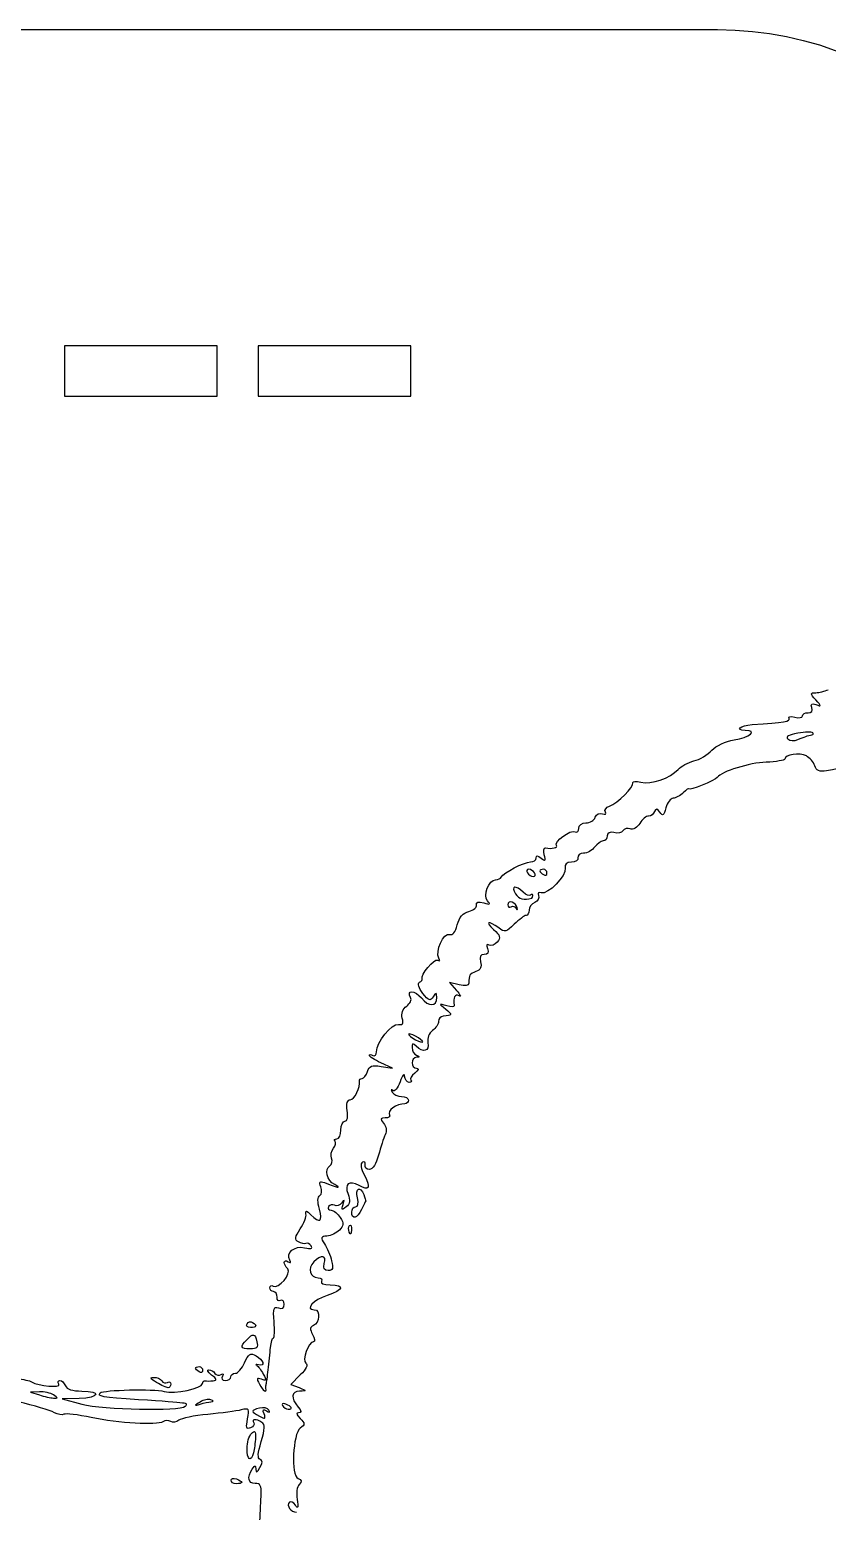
# Model space of a CAD drawing. Extents: x 164 to 448, y 306 to 448.
# Drawn here: x 255.9 to 294.8, y 375.5 to 447.7 of the extents above; entities that cross this region are included whole.
import ezdxf

# ---------------------------------------------------------------- set-up
doc = ezdxf.new("R2010")
doc.units = 0
doc.layers.add('Layer_1', color=7, linetype='CONTINUOUS')

msp = doc.modelspace()

# ---------------------------------------------------------------- linework, layer by layer
at = {"layer": 'Layer_1', "color": 7}
for points in [[(181.10558, 447.655975), (289.445584, 447.655975)], [(293.363065, 413.372636), (293.36349, 413.370935)], [(279.44032, 405.140117), (279.44049, 405.140683)], [(276.858125, 401.108939), (276.386905, 401.227143), (276.728338, 400.838315)], [(273.051125, 397.13451), (273.603934, 397.044935), (273.041447, 397.305439)], [(272.101388, 390.164882), (272.101022, 390.164769)], [(271.501401, 389.050469), (271.501798, 389.050724)], [(266.677739, 384.410863), (266.677767, 384.411146)], [(264.178704, 382.247631), (264.178704, 382.247915)], [(269.113439, 382.098217), (268.655457, 381.640252), (269.054683, 381.480094)], [(256.391892, 381.278721), (255.959192, 381.264548), (256.391892, 381.125934)], [(256.391892, 381.279005), (256.391892, 381.278721)], [(262.664453, 381.475871), (262.664444, 381.475304)], [(258.33202, 380.947833), (257.509964, 380.927991), (258.46177, 380.677124)], [(264.229209, 380.778066), (264.229194, 380.778633)], [(268.410305, 380.672164), (268.410334, 380.672447)], [(267.120921, 380.483036), (267.121154, 380.483461)]]:
    msp.add_lwpolyline(points, dxfattribs=at)
for points in [[(257.622554, 432.254154), (257.622554, 429.793228), (265.058099, 429.793228), (265.058099, 432.254154)], [(267.066397, 432.254154), (267.066397, 429.793228), (274.501947, 429.793228), (274.501947, 432.254154)], [(280.253174, 406.737893)], [(280.965855, 406.737893)], [(280.339271, 405.477071)], [(274.735551, 398.604246)], [(266.67178, 383.372787)], [(266.828165, 378.310819)], [(265.995513, 376.796693)]]:
    msp.add_lwpolyline(points, close=True, dxfattribs=at)
for points in [[(289.445584, 447.655975), (298.69526, 447.655975), (306.141732, 440.209502), (306.141732, 430.959855)], [(294.247704, 414.995102), (293.968208, 415.314397), (293.968208, 415.334126), (294.247704, 415.345578)], [(294.247704, 415.345578), (294.410696, 415.354082), (294.683219, 415.417578), (294.853751, 415.490428)], [(293.869392, 414.369496), (294.041171, 414.369496), (294.11062, 414.465591), (294.051093, 414.620079)], [(294.051093, 414.620079), (293.982778, 414.798661), (294.039754, 414.840047), (294.248951, 414.763795)], [(294.248951, 414.763795), (294.524195, 414.663449), (294.524195, 414.678756), (294.247704, 414.995102)], [(290.803723, 413.504306), (290.275515, 413.504306), (290.563061, 413.752337), (291.137757, 413.792391)], [(291.137757, 413.792391), (292.726434, 413.902942), (293.026878, 413.953398), (292.940875, 414.093969)], [(292.940875, 414.093969), (292.888434, 414.180142), (293.012592, 414.207071), (293.218104, 414.153213)], [(293.218104, 414.153213), (293.423332, 414.100205), (293.591313, 414.127701), (293.591313, 414.21274)], [(293.591313, 414.21274), (293.591313, 414.298913), (293.716321, 414.369496), (293.869392, 414.369496)], [(289.178989, 412.537011), (289.386485, 412.760665), (289.851735, 412.979499), (290.259442, 413.044639)], [(290.259442, 413.044639), (291.034434, 413.168513), (291.431965, 413.504306), (290.803723, 413.504306)], [(293.36349, 413.370935), (292.933361, 413.30092), (292.771474, 413.207376), (292.884973, 413.093707)], [(292.884973, 413.093707), (292.981351, 412.997613), (293.1948, 412.982589), (293.371228, 413.059975)], [(294.094375, 413.395313), (294.049871, 413.439534), (293.720655, 413.429046), (293.363065, 413.372636)], [(293.371228, 413.059975), (293.687603, 413.198589), (293.847732, 413.252731), (294.060643, 413.292416)], [(294.060643, 413.292416), (294.123572, 413.303754), (294.139729, 413.350243), (294.094375, 413.395313)], [(288.304217, 412.017704), (288.584847, 412.086869), (288.978551, 412.320784), (289.178989, 412.537011)], [(293.785597, 412.267209), (293.469109, 412.436721), (292.730995, 412.329572), (292.730995, 412.113855)], [(285.719219, 410.979005), (286.211568, 410.855698), (287.142834, 411.177713), (287.534157, 411.60685)], [(287.534157, 411.60685), (287.67674, 411.763606), (288.023389, 411.948255), (288.304217, 412.017704)], [(291.822435, 411.958517), (291.001975, 411.928469), (289.663228, 411.512088), (289.442891, 411.219014)], [(292.730995, 412.113855), (292.730995, 412.046391), (292.322069, 411.976942), (291.822435, 411.958517)], [(294.194041, 411.781606), (294.138198, 411.958488), (293.953946, 412.177039), (293.785597, 412.267209)], [(294.768142, 411.535843), (294.418517, 411.479717), (294.269584, 411.544346), (294.194041, 411.781606)], [(295.520769, 411.991002), (295.729965, 411.739285), (295.619981, 411.672756), (294.768142, 411.535843)], [(284.191401, 409.819946), (284.589442, 409.972734), (285.385184, 410.764139), (285.326478, 410.948957)], [(285.326478, 410.948957), (285.303801, 411.026343), (285.478699, 411.039666), (285.719219, 410.979005)], [(289.442891, 411.219014), (289.322702, 411.05914), (288.058422, 410.542724), (288.058422, 410.653559)], [(287.286151, 410.199732), (287.160576, 410.199732), (287.004954, 409.989685), (286.940438, 409.732838)], [(287.78658, 410.471858), (287.63691, 410.322189), (287.411839, 410.199732), (287.286151, 410.199732)], [(288.058422, 410.653559), (288.058422, 410.703165), (287.935965, 410.621528), (287.78658, 410.471858)], [(283.495326, 409.273937), (283.552019, 409.422472), (283.709625, 409.500992), (283.845008, 409.449118)], [(283.845008, 409.449118), (283.982204, 409.396677), (284.044283, 409.43211), (283.984756, 409.527354)], [(283.984756, 409.527354), (283.926078, 409.622031), (284.019338, 409.753559), (284.191401, 409.819946)], [(286.386718, 409.551137), (286.338813, 409.432082), (286.207285, 409.334854), (286.09543, 409.334854)], [(286.648923, 409.516554), (286.515978, 409.707043), (286.453616, 409.715263), (286.386718, 409.551137)], [(286.940438, 409.732838), (286.846328, 409.357361), (286.789068, 409.314983), (286.648923, 409.516554)], [(281.598755, 407.902309), (281.438314, 408.06275), (282.308352, 408.699865), (282.514175, 408.572646)], [(282.514175, 408.572646), (282.61027, 408.513118), (282.68879, 408.586819), (282.68879, 408.734504)], [(282.68879, 408.734504), (282.68879, 408.890126), (282.837325, 409.004362), (283.040371, 409.004362)], [(283.040371, 409.004362), (283.233694, 409.004362), (283.43844, 409.125685), (283.495326, 409.273937)], [(285.197896, 408.707235), (285.064101, 408.758542), (284.904113, 408.718573), (284.8428, 408.620211)], [(285.666661, 408.974258), (285.541937, 408.774699), (285.332655, 408.655361), (285.197896, 408.707235)], [(286.09543, 409.334854), (285.983461, 409.334854), (285.790592, 409.172712), (285.666661, 408.974258)], [(283.880976, 408.123581), (283.772693, 408.123581), (283.584444, 407.988085), (283.463184, 407.822031)], [(284.077984, 408.367077), (284.077984, 408.233282), (283.98926, 408.123581), (283.880976, 408.123581)], [(284.404564, 408.52525), (284.198769, 408.579392), (284.077984, 408.519581), (284.077984, 408.367077)], [(284.8428, 408.620211), (284.781572, 408.520715), (284.58428, 408.477912), (284.404564, 408.52525)], [(280.336062, 407.099055), (280.487942, 407.099055), (280.612242, 407.186079), (280.612242, 407.293228)], [(280.612242, 407.293228), (280.612242, 407.432126), (280.682342, 407.429291), (280.85826, 407.284724)], [(280.85826, 407.284724), (281.060399, 407.116913), (281.0873, 407.14526), (281.009262, 407.444031)], [(281.009262, 407.444031), (280.956991, 407.643874), (280.982616, 407.794876), (281.06604, 407.779569)], [(281.06604, 407.779569), (281.379767, 407.721742), (281.704232, 407.796576), (281.598755, 407.902309)], [(282.650547, 407.301506), (282.673225, 407.18245), (282.532343, 407.085222), (282.335023, 407.085222)], [(282.924941, 407.519206), (282.750327, 407.519206), (282.626736, 407.420561), (282.650547, 407.301506)], [(283.463184, 407.822031), (283.341861, 407.656205), (283.099669, 407.51983), (282.924941, 407.519206)], [(278.910499, 406.363578), (279.001519, 406.567956), (280.030606, 407.099055), (280.336062, 407.099055)], [(280.253174, 406.737893), (280.158072, 406.737893), (280.128308, 406.659657), (280.187382, 406.564696)], [(280.187382, 406.564696), (280.245974, 406.469735), (280.372173, 406.391499), (280.46736, 406.391499)], [(280.533152, 406.564696), (280.47456, 406.659657), (280.348362, 406.737893), (280.253174, 406.737893)], [(280.46736, 406.391499), (280.562462, 406.391499), (280.592226, 406.469735), (280.533152, 406.564696)], [(280.965855, 406.737893), (280.870753, 406.737893), (280.792772, 406.70331), (280.792772, 406.661641)], [(280.792772, 406.661641), (280.792772, 406.619972), (280.870951, 406.5372), (280.965855, 406.478239)], [(282.032226, 406.795635), (282.102242, 406.433339), (281.170568, 405.477581), (280.862589, 405.595786)], [(281.138939, 406.554491), (281.138939, 406.655405), (281.060731, 406.737893), (280.965855, 406.737893)], [(280.965855, 406.478239), (281.060957, 406.419562), (281.138939, 406.452728), (281.138939, 406.554491)], [(282.335023, 407.085222), (282.092661, 407.085222), (281.994384, 406.991112), (282.032226, 406.795635)], [(278.246015, 405.197206), (278.000705, 405.455443), (278.293127, 406.233751), (278.635368, 406.233751)], [(278.635368, 406.233751), (278.755047, 406.233751), (278.878723, 406.292428), (278.910499, 406.363578)], [(279.980782, 405.621354), (279.620002, 405.982205), (279.368515, 405.93138), (279.608981, 405.545953)], [(277.709105, 405.007852), (277.676252, 405.154687), (277.785442, 405.18445), (278.055244, 405.102813)], [(278.055244, 405.102813), (278.364087, 405.009553), (278.405192, 405.029962), (278.246015, 405.197206)], [(279.44049, 405.140683), (279.327359, 405.177817), (279.234978, 405.120841), (279.234978, 405.011424)], [(279.686934, 404.861754), (279.664257, 404.977124), (279.553309, 405.102416), (279.44032, 405.140117)], [(279.608981, 405.545953), (279.77665, 405.277512), (280.005367, 405.218268), (280.403079, 405.339874)], [(280.339262, 405.477071), (280.28067, 405.418394), (280.119124, 405.485575), (279.980782, 405.621354)], [(280.540573, 405.122797), (280.392293, 405.066104), (280.271027, 404.900277), (280.271027, 404.754378)], [(280.446562, 405.468567), (280.446562, 405.531496), (280.398572, 405.536031), (280.339271, 405.477071)], [(280.403079, 405.339874), (280.427173, 405.348378), (280.446562, 405.404787), (280.446562, 405.468567)], [(280.722416, 405.45462), (280.770406, 405.329046), (280.688627, 405.17966), (280.540573, 405.122797)], [(280.862589, 405.595786), (280.725335, 405.648227), (280.669691, 405.593546), (280.722416, 405.45462)], [(276.768, 404.028737), (276.86554, 404.40532), (277.044094, 404.612872), (277.333673, 404.686375)], [(277.333673, 404.686375), (277.566341, 404.745902), (277.735292, 404.889902), (277.709105, 405.007852)], [(279.234978, 405.011424), (279.234978, 404.902573), (279.305957, 404.857786), (279.39318, 404.911644)], [(279.39318, 404.911644), (279.480175, 404.965786), (279.591265, 404.928652), (279.639822, 404.830857)], [(280.121613, 404.489339), (280.039124, 404.489339), (279.779289, 404.296299), (279.543509, 404.060712)], [(279.639822, 404.830857), (279.68872, 404.732778), (279.709923, 404.746384), (279.686934, 404.861754)], [(280.271027, 404.754378), (280.271027, 404.608677), (280.203647, 404.489339), (280.121613, 404.489339)], [(275.863207, 402.410523), (275.673852, 402.716976), (276.113307, 403.67503), (276.39381, 403.56737)], [(276.39381, 403.56737), (276.543281, 403.509543), (276.676027, 403.673669), (276.768, 404.028737)], [(278.784408, 403.882413), (278.285494, 404.259959), (278.084424, 404.192948), (278.537426, 403.799924)], [(278.537426, 403.799924), (278.8635, 403.517027), (278.895274, 403.410472), (278.717255, 403.196202)], [(279.543509, 404.060712), (279.158326, 403.675512), (279.081371, 403.657427), (278.784408, 403.882413)], [(278.318302, 403.0488), (278.204491, 403.118816), (278.177023, 403.054469), (278.246415, 402.873902)], [(278.717255, 403.196202), (278.598484, 403.053052), (278.418875, 402.986721), (278.318302, 403.0488)], [(275.057113, 401.407909), (274.944237, 401.568917), (275.649503, 402.412961), (275.81258, 402.312161)], [(275.81258, 402.312161), (275.921033, 402.244696), (275.941471, 402.283814), (275.863207, 402.410523)], [(277.90141, 402.229219), (277.965332, 401.983739), (277.893757, 401.835402), (277.672371, 401.753254)], [(278.082544, 402.585874), (277.890695, 402.585874), (277.83627, 402.478724), (277.90141, 402.229219)], [(278.246415, 402.873902), (278.321023, 402.680013), (278.269092, 402.585874), (278.082544, 402.585874)], [(277.672371, 401.753254), (277.35935, 401.637317), (277.329339, 401.58771), (277.329339, 401.182639)], [(274.492684, 400.486422), (274.253978, 400.872671), (274.7139, 400.857591), (275.019384, 400.469414)], [(275.085431, 400.693635), (274.880628, 400.958107), (274.82025, 401.165291), (274.928391, 401.232161)], [(274.928391, 401.232161), (275.025138, 401.291405), (275.08305, 401.371058), (275.057113, 401.407909)], [(275.764289, 400.494926), (275.761811, 400.744942), (275.738494, 400.748627), (275.58993, 400.523272)], [(276.728338, 400.838315), (276.916105, 400.624583), (276.972401, 400.506378), (276.853374, 400.575827)], [(277.329339, 401.182639), (277.329339, 401.060183), (277.158779, 401.03382), (276.858125, 401.108939)], [(274.087131, 399.484063), (274.025874, 399.717354), (274.102155, 399.929102), (274.300211, 400.073613)], [(274.300211, 400.073613), (274.46978, 400.197487), (274.556435, 400.383354), (274.492684, 400.486422)], [(275.019384, 400.469414), (275.368008, 400.026161), (275.768464, 400.040476), (275.764289, 400.494926)], [(275.58993, 400.523272), (275.444427, 400.303304), (275.367438, 400.329383), (275.085431, 400.693635)], [(276.252015, 400.080898), (275.865304, 400.196268), (275.864417, 400.193717), (276.204081, 399.926126)], [(276.620876, 400.106409), (276.634199, 400.028173), (276.468542, 400.016551), (276.252015, 400.080898)], [(276.853374, 400.575827), (276.655317, 400.691764), (276.554557, 400.487953), (276.620876, 400.106409)], [(273.893071, 399.179906), (274.111906, 399.134551), (274.159131, 399.208252), (274.087131, 399.484063)], [(275.857943, 399.326485), (275.857943, 399.20006), (275.723694, 398.998091), (275.559744, 398.878186)], [(276.074283, 399.578202), (275.955313, 399.566863), (275.857943, 399.45291), (275.857943, 399.326485)], [(276.204081, 399.926126), (276.54063, 399.661654), (276.526429, 399.623471), (276.074283, 399.578202)], [(272.825025, 397.841102), (272.825025, 398.304595), (273.575798, 399.245726), (273.893071, 399.179906)], [(274.735551, 398.604246), (274.545204, 398.706009), (274.389412, 398.750513), (274.389412, 398.702891)], [(274.389412, 398.702891), (274.389412, 398.654986), (274.545119, 398.532813), (274.735551, 398.431049)], [(275.081686, 398.332403), (275.081686, 398.380309), (274.925866, 398.502482), (274.735551, 398.604246)], [(275.559744, 398.878186), (275.383514, 398.749209), (275.290934, 398.507272), (275.333454, 398.286425)], [(274.767695, 398.120315), (274.606206, 398.28189), (274.560029, 398.265732), (274.560029, 398.048598)], [(274.560029, 398.048598), (274.560029, 397.894677), (274.657286, 397.729502), (274.776369, 397.681512)], [(274.735551, 398.431049), (274.925897, 398.329285), (275.081686, 398.284781), (275.081686, 398.332403)], [(275.333454, 398.286425), (275.412455, 397.874835), (275.103791, 397.784211), (274.767695, 398.120315)], [(272.390462, 396.883928), (272.476579, 397.156337), (272.608248, 397.206), (273.051125, 397.13451)], [(272.478971, 397.670939), (272.478971, 397.728765), (272.557123, 397.727631), (272.651998, 397.669039)], [(273.041447, 397.305439), (272.732063, 397.448589), (272.478971, 397.61314), (272.478971, 397.670939)], [(272.651998, 397.669039), (272.7471, 397.610362), (272.825025, 397.686047), (272.825025, 397.841102)], [(274.776369, 397.580598), (274.657399, 397.572094), (274.560029, 397.450205), (274.560029, 397.307339)], [(274.560029, 397.307339), (274.560029, 397.164756), (274.657286, 397.045417), (274.776369, 397.042299)], [(274.776369, 397.681512), (274.949396, 397.611496), (274.949396, 397.59137), (274.776369, 397.580598)], [(271.545494, 395.505694), (271.753245, 395.505694), (272.066508, 396.140173), (271.994066, 396.414283)], [(271.994066, 396.414283), (271.975357, 396.485433), (272.032248, 396.54411), (272.121199, 396.54411)], [(272.121199, 396.54411), (272.209952, 396.54411), (272.331133, 396.697181), (272.390462, 396.883928)], [(274.200965, 396.658063), (274.193311, 396.82474), (274.094439, 396.703417), (273.980344, 396.388488)], [(274.416086, 396.355266), (274.304996, 396.355266), (274.208278, 396.491329), (274.200965, 396.658063)], [(274.505406, 396.468085), (274.567569, 396.405723), (274.527516, 396.355266), (274.416086, 396.355266)], [(274.692917, 396.808724), (274.527771, 396.683433), (274.44344, 396.530079), (274.505406, 396.468085)], [(274.776369, 397.042299), (274.909456, 397.040031), (274.877169, 396.949039), (274.692917, 396.808724)], [(273.61965, 395.955836), (273.533533, 396.034923), (273.520976, 396.001191), (273.591247, 395.879584)], [(273.591247, 395.879584), (273.659618, 395.760529), (273.866888, 395.663301), (274.051638, 395.663301)], [(273.980344, 396.388488), (273.866221, 396.073559), (273.70391, 395.878876), (273.61965, 395.955836)], [(271.287258, 394.467392), (271.402911, 394.467392), (271.449541, 394.674888), (271.403705, 394.986557)], [(271.403705, 394.986557), (271.353078, 395.328983), (271.402435, 395.505694), (271.545494, 395.505694)], [(274.21454, 395.316907), (273.791965, 395.316907), (273.332313, 394.972413), (273.46413, 394.754485)], [(274.051638, 395.663301), (274.236372, 395.663301), (274.387567, 395.585348), (274.387567, 395.490104)], [(274.387567, 395.490104), (274.387567, 395.395143), (274.309444, 395.316907), (274.21454, 395.316907)], [(271.09453, 394.034797), (271.09453, 394.272907), (271.181526, 394.467392), (271.287258, 394.467392)], [(273.251673, 394.624658), (273.013761, 394.624658), (272.999616, 394.577603), (273.174457, 394.367556)], [(273.174457, 394.367556), (273.3023, 394.213635), (273.333197, 393.987742), (273.250794, 393.80502)], [(273.46413, 394.754485), (273.507613, 394.683335), (273.411774, 394.624658), (273.251673, 394.624658)], [(270.804773, 393.488504), (270.74173, 393.551433), (270.781529, 393.602173), (270.892647, 393.602173)], [(270.892647, 393.602173), (271.003765, 393.602173), (271.09453, 393.796913), (271.09453, 394.034797)], [(273.250794, 393.80502), (273.175336, 393.636926), (273.030542, 393.188485), (272.928535, 392.807764)], [(270.634978, 392.658293), (270.580808, 392.799175), (270.622222, 393.018094), (270.727557, 393.144576)], [(270.727557, 393.144576), (270.832581, 393.271002), (270.867192, 393.425773), (270.804773, 393.488504)], [(272.928535, 392.807764), (272.816793, 392.390277), (272.640192, 392.115572), (272.483606, 392.115572)], [(270.791422, 391.373688), (270.395481, 391.582035), (270.266848, 392.113871), (270.567513, 392.29971)], [(270.567513, 392.29971), (270.658534, 392.355553), (270.688723, 392.517411), (270.634978, 392.658293)], [(272.142428, 392.464233), (272.028305, 392.393083), (272.061641, 392.169146), (272.237417, 391.829613)], [(272.271603, 392.344611), (272.297398, 392.470753), (272.239656, 392.524894), (272.142428, 392.464233)], [(272.483606, 392.115572), (272.340853, 392.115572), (272.245411, 392.218753), (272.271603, 392.344611)], [(270.118332, 391.266539), (270.021954, 391.517688), (270.057104, 391.56086), (270.285491, 391.469216)], [(270.285491, 391.469216), (270.879386, 391.230255), (271.167729, 391.175745), (270.791422, 391.373688)], [(271.975694, 391.330346), (271.475532, 391.597937), (271.249075, 391.419921), (271.442509, 390.910932)], [(272.237417, 391.829613), (272.557188, 391.211178), (272.478532, 391.06114), (271.975694, 391.330346)], [(270.046587, 390.175512), (269.943123, 390.536107), (269.949416, 390.767187), (270.064162, 390.838309)], [(270.064162, 390.838309), (270.161334, 390.898687), (270.185797, 391.091159), (270.118332, 391.266539)], [(271.197964, 390.403332), (271.277872, 390.64938), (271.262764, 390.67149), (271.134921, 390.492057)], [(271.442509, 390.910932), (271.557312, 390.608929), (271.531261, 390.441061), (271.345337, 390.286828)], [(271.895352, 390.727474), (271.777175, 391.19862), (272.036942, 391.330885), (272.207489, 390.886214)], [(271.8119, 390.294879), (271.930076, 390.294879), (271.962023, 390.460989), (271.895352, 390.727474)], [(272.207489, 390.886214), (272.265174, 390.735694), (272.307325, 390.599348), (272.300862, 390.583389)], [(269.113014, 389.217798), (269.292957, 389.487657), (269.416984, 389.817468), (269.388655, 389.950724)], [(269.388655, 389.950724), (269.350472, 390.131291), (269.409915, 390.12052), (269.622683, 389.907354)], [(269.622683, 389.907354), (270.063099, 389.466935), (270.221105, 389.566913), (270.046587, 390.175512)], [(270.495289, 390.300435), (270.43579, 390.203773), (270.49047, 390.124687), (270.614741, 390.124687)], [(270.784434, 390.365348), (270.685137, 390.426576), (270.555026, 390.39738), (270.495289, 390.300435)], [(270.614741, 390.124687), (270.740288, 390.124687), (270.942058, 389.965946), (271.063236, 389.771887)], [(271.134921, 390.492057), (271.041435, 390.360813), (270.883687, 390.303553), (270.784434, 390.365348)], [(271.345337, 390.286828), (271.133957, 390.111647), (271.109098, 390.130923), (271.197964, 390.403332)], [(271.620051, 390.035225), (271.620051, 390.177808), (271.706168, 390.294879), (271.8119, 390.294879)], [(272.101022, 390.164769), (271.886978, 389.72092), (271.620051, 389.648948), (271.620051, 390.035225)], [(272.300862, 390.583389), (272.294626, 390.566381), (272.204569, 390.379011), (272.101388, 390.164882)], [(269.023496, 388.580202), (268.82765, 388.701241), (268.843467, 388.813493), (269.113014, 389.217798)], [(271.063236, 389.771887), (271.246042, 389.479153), (271.238644, 389.374157), (271.019752, 389.155493)], [(271.501798, 389.050724), (271.452107, 389.175732), (271.458315, 389.325118), (271.515121, 389.382406)], [(271.515121, 389.382406), (271.572806, 389.43995), (271.613511, 389.337902), (271.606028, 389.155068)], [(269.387212, 388.511036), (269.317962, 388.468233), (269.154176, 388.499698), (269.023496, 388.580202)], [(269.637653, 388.387729), (269.569281, 388.49828), (269.456632, 388.553839), (269.387212, 388.511036)], [(270.412449, 388.866104), (270.108125, 388.843427), (270.094808, 388.79949), (270.296796, 388.487395)], [(270.296796, 388.487395), (270.422342, 388.293506), (270.577681, 387.920381), (270.642138, 387.658573)], [(271.019752, 389.155493), (270.874874, 389.010643), (270.601526, 388.880249), (270.412449, 388.866104)], [(271.606028, 389.155068), (271.597241, 388.953524), (271.556308, 388.912422), (271.501401, 389.050469)], [(268.499594, 387.266287), (268.260435, 387.505247), (268.279767, 387.765893), (268.525389, 387.614098)], [(268.597304, 387.69857), (268.382353, 388.046324), (268.835046, 388.41908), (269.323299, 388.296454)], [(269.323299, 388.296454), (269.63295, 388.218501), (269.725363, 388.245997), (269.637653, 388.387729)], [(270.283754, 387.528803), (270.391329, 387.939912), (270.140916, 387.98005), (269.771797, 387.610441)], [(267.796054, 386.425587), (268.048621, 386.269398), (268.70813, 387.057657), (268.499594, 387.266287)], [(268.525389, 387.614098), (268.651814, 387.535861), (268.678091, 387.567043), (268.597304, 387.69857)], [(269.771797, 387.610441), (269.461168, 387.299707), (269.585107, 386.836129), (269.978811, 386.836129)], [(270.476311, 387.182665), (270.278425, 387.182665), (270.220456, 387.28698), (270.283754, 387.528803)], [(270.642138, 387.658573), (270.73398, 387.285647), (270.698066, 387.182665), (270.476311, 387.182665)], [(267.633346, 386.343099), (267.633346, 386.444013), (267.706111, 386.48143), (267.796054, 386.425587)], [(267.806373, 386.159698), (267.711242, 386.159698), (267.633346, 386.242186), (267.633346, 386.343099)], [(269.978811, 386.836129), (270.130181, 386.836129), (270.205894, 386.757893), (270.147132, 386.662932)], [(270.147132, 386.662932), (270.084969, 386.561735), (270.260631, 386.489735), (270.569526, 386.489735)], [(270.569526, 386.489735), (271.304493, 386.489735), (271.230908, 386.242554), (270.415689, 385.973518)], [(267.979399, 385.889839), (267.979399, 386.038375), (267.901248, 386.159698), (267.806373, 386.159698)], [(268.152426, 385.727131), (268.057295, 385.668454), (267.979399, 385.741304), (267.979399, 385.889839)], [(268.325453, 385.545713), (268.325453, 385.70417), (268.247302, 385.786091), (268.152426, 385.727131)], [(270.415689, 385.973518), (269.742781, 385.751282), (269.320791, 385.27835), (269.795605, 385.27835)], [(267.833188, 384.690019), (267.780832, 385.348365), (267.81448, 385.453474), (268.04831, 385.363729)], [(268.04831, 385.363729), (268.234121, 385.29258), (268.325453, 385.352391), (268.325453, 385.545713)], [(269.795605, 385.27835), (270.101795, 385.27835), (270.069205, 384.626466), (269.756544, 384.506617)], [(266.677767, 384.411146), (266.52943, 384.411146), (266.456891, 384.490233), (266.516646, 384.586894)], [(266.502501, 383.817855), (266.827861, 384.143187), (266.889917, 384.130857), (266.997679, 383.718926)], [(266.516646, 384.586894), (266.576145, 384.683556), (266.697836, 384.717855), (266.786447, 384.663146)], [(266.786447, 384.663146), (267.026485, 384.514611), (266.981754, 384.410863), (266.677739, 384.410863)], [(267.802121, 383.909953), (267.853598, 383.909953), (267.867799, 384.260967), (267.833188, 384.690019)], [(269.756544, 384.506617), (269.581192, 384.439153), (269.570648, 384.334838), (269.712153, 384.069487)], [(266.671729, 383.372787), (266.192606, 383.372787), (266.155407, 383.470583), (266.502501, 383.817855)], [(266.997679, 383.718926), (267.069594, 383.443682), (267.002498, 383.372787), (266.67178, 383.372787)], [(267.54842, 382.352428), (267.583031, 382.685613), (267.632751, 383.172321), (267.66002, 383.434044)], [(267.66002, 383.434044), (267.686666, 383.695682), (267.750842, 383.909953), (267.802121, 383.909953)], [(269.762751, 383.719436), (269.51061, 383.717197), (269.178066, 382.799395), (269.383411, 382.672517)], [(269.712153, 384.069487), (269.814739, 383.877581), (269.837614, 383.72023), (269.762751, 383.719436)], [(265.946899, 382.17875), (266.066351, 382.17875), (266.267384, 382.411757), (266.393446, 382.696526)], [(266.393446, 382.696526), (266.587053, 383.133855), (266.674331, 383.186665), (266.954851, 383.036598)], [(266.954851, 383.036598), (267.323803, 382.839307), (267.409993, 382.505698), (267.070674, 382.588413)], [(262.101974, 381.729005), (261.786909, 381.909005), (261.748823, 381.977887), (261.961971, 381.982422)], [(261.961971, 381.982422), (262.122922, 381.98469), (262.303583, 381.909572), (262.363329, 381.812627)], [(264.005677, 382.431317), (264.005677, 382.472986), (264.083828, 382.507569), (264.178704, 382.507569)], [(264.178704, 382.247915), (264.083573, 382.306592), (264.005677, 382.389364), (264.005677, 382.431317)], [(264.178704, 382.507569), (264.273806, 382.507569), (264.35173, 382.42508), (264.35173, 382.323883)], [(264.35173, 382.323883), (264.35173, 382.22297), (264.273579, 382.188671), (264.178704, 382.247631)], [(264.788507, 382.096545), (264.603773, 382.236293), (264.54073, 382.350813), (264.648504, 382.350813)], [(264.648504, 382.350813), (264.756334, 382.350813), (264.893332, 382.271726), (264.953098, 382.175065)], [(264.864844, 381.816482), (265.06806, 381.836324), (265.051449, 381.897269), (264.788507, 382.096545)], [(264.953098, 382.175065), (265.012569, 382.078403), (265.146335, 382.051474), (265.249604, 382.115537)], [(265.313497, 382.032198), (265.240732, 381.913994), (265.300174, 381.832356), (265.459793, 381.832356)], [(265.249604, 382.115537), (265.361715, 382.184702), (265.387652, 382.151254), (265.313497, 382.032198)], [(265.459793, 381.832356), (265.608244, 381.832356), (265.729595, 381.910592), (265.729595, 382.005553)], [(265.729595, 382.005553), (265.729595, 382.100513), (265.827362, 382.17875), (265.946899, 382.17875)], [(267.070674, 382.588413), (266.951704, 382.617893), (266.913635, 382.608255), (266.986344, 382.56857)], [(267.216843, 381.889786), (266.98015, 381.980494), (266.963454, 381.942227), (267.11627, 381.656494)], [(266.986344, 382.56857), (267.059109, 382.528885), (267.204214, 382.334428), (267.309309, 382.138101)], [(267.309309, 382.138101), (267.470884, 381.836211), (267.456597, 381.79766), (267.216843, 381.889786)], [(267.452524, 381.66018), (267.471232, 381.708085), (267.51378, 382.019272), (267.54842, 382.352428)], [(269.383411, 382.672517), (269.502778, 382.598816), (269.404104, 382.388882), (269.113439, 382.098217)], [(255.289056, 381.930151), (255.599864, 381.892167), (255.92548, 381.815915), (256.012747, 381.762057)], [(256.012747, 381.762057), (256.349563, 381.55371), (257.461826, 381.456879), (257.345036, 381.645836)], [(257.084065, 381.125934), (256.941312, 381.21806), (256.62981, 381.287225), (256.391892, 381.279005)], [(257.345036, 381.645836), (257.281994, 381.748734), (257.304217, 381.832356), (257.394756, 381.832356)], [(257.394756, 381.832356), (257.485408, 381.832356), (257.60435, 381.715569), (257.659143, 381.572702)], [(257.659143, 381.572702), (257.724822, 381.40149), (257.995959, 381.313049), (258.456433, 381.313049)], [(258.456433, 381.313049), (259.444151, 381.313049), (259.327664, 380.971049), (258.33202, 380.947833)], [(259.357788, 381.227754), (259.504906, 381.374872), (261.976365, 381.427597), (262.473639, 381.294369)], [(262.664444, 381.475304), (262.593408, 381.477572), (262.339968, 381.592658), (262.101974, 381.729005)], [(262.363329, 381.812627), (262.422799, 381.715965), (262.544519, 381.681383), (262.63313, 381.736375)], [(262.473639, 381.294369), (262.984, 381.157739), (264.345673, 381.437518), (264.345673, 381.679285)], [(262.63313, 381.736375), (262.721883, 381.791367), (262.794251, 381.753383), (262.794251, 381.653036)], [(262.794251, 381.653036), (262.794251, 381.552406), (262.735659, 381.472753), (262.664453, 381.475871)], [(264.345673, 381.679285), (264.345673, 381.762624), (264.404265, 381.822151), (264.475471, 381.810813)], [(264.475471, 381.810813), (264.546507, 381.799474), (264.722114, 381.802309), (264.864844, 381.816482)], [(267.11627, 381.656494), (267.298792, 381.315487), (267.478739, 381.197339), (267.439768, 381.443896)], [(267.439768, 381.443896), (267.428429, 381.515046), (267.434949, 381.612557), (267.452524, 381.66018)], [(269.079344, 381.309165), (268.669023, 381.297827), (268.639016, 380.979439), (269.006579, 380.536894)], [(269.054683, 381.480094), (269.446365, 381.323055), (269.446808, 381.319937), (269.079344, 381.309165)], [(257.127673, 380.259751), (256.68468, 380.506365), (254.062879, 381.137443), (253.482386, 381.137443)], [(256.391892, 381.125934), (256.629804, 381.049682), (256.941309, 380.9808), (257.084065, 380.97258)], [(257.084065, 380.97258), (257.314776, 380.958406), (257.314776, 380.978249), (257.084065, 381.125934)], [(258.46177, 380.677124), (259.493944, 380.404998), (263.257123, 380.327783), (263.503074, 380.57366)], [(261.230666, 380.891339), (259.43614, 381.00926), (259.184574, 381.054614), (259.357788, 381.227754)], [(263.503074, 380.57366), (263.665528, 380.736085), (263.733531, 380.726731), (261.230666, 380.891339)], [(264.229194, 380.778633), (263.93508, 380.590129), (263.935522, 380.58531), (264.236848, 380.679704)], [(264.74836, 380.891452), (264.632961, 380.938507), (264.399378, 380.885783), (264.229209, 380.778066)], [(264.236848, 380.679704), (264.411207, 380.734696), (264.644864, 380.785436), (264.756013, 380.792806)], [(264.756013, 380.792806), (264.901997, 380.80131), (264.899815, 380.82994), (264.74836, 380.891452)], [(267.580338, 380.39006), (267.518174, 380.490973), (267.311273, 380.532926), (267.120921, 380.483036)], [(268.410334, 380.672447), (268.256327, 380.731975), (268.186878, 380.702778), (268.247511, 380.604132)], [(268.247511, 380.604132), (268.306104, 380.510022), (268.426576, 380.433203), (268.516066, 380.433203)], [(268.516066, 380.433203), (268.765004, 380.433203), (268.710126, 380.557077), (268.410305, 380.672164)], [(269.006579, 380.536894), (269.173936, 380.335068), (269.180342, 380.25995), (269.029823, 380.25995)], [(257.588405, 380.180665), (257.505831, 380.129357), (257.298109, 380.163657), (257.127673, 380.259751)], [(258.922545, 380.025893), (258.271741, 380.161956), (257.671349, 380.231688), (257.588405, 380.180665)], [(262.411906, 379.820665), (262.111397, 379.634995), (260.274643, 379.743279), (258.922545, 380.025893)], [(262.795859, 379.834838), (262.696589, 379.896066), (262.523761, 379.88983), (262.411906, 379.820665)], [(263.185231, 379.891531), (263.070428, 379.798554), (262.895199, 379.773043), (262.795859, 379.834838)], [(264.605369, 380.17749), (263.939119, 380.112576), (263.300046, 379.984167), (263.185231, 379.891531)], [(266.232866, 380.395191), (266.003997, 380.340198), (265.271638, 380.241836), (264.605369, 380.17749)], [(266.541542, 379.958769), (266.641379, 380.457609), (266.619665, 380.488592), (266.232866, 380.395191)], [(266.686875, 379.518803), (266.486153, 379.441417), (266.45622, 379.532976), (266.541542, 379.958769)], [(267.121154, 380.483461), (266.689701, 380.370359), (266.689261, 380.318769), (267.117185, 380.089304)], [(267.238528, 379.787811), (266.951605, 379.970079), (266.726923, 379.961291), (266.843829, 379.770803)], [(267.117185, 380.089304), (267.40491, 379.935099), (267.441574, 379.952957), (267.347387, 380.198154)], [(267.347387, 380.198154), (267.265721, 380.410753), (267.297667, 380.451855), (267.464571, 380.348391)], [(267.464571, 380.348391), (267.609818, 380.258816), (267.652225, 380.273839), (267.580338, 380.39006)], [(269.029823, 380.25995), (268.899599, 380.25995), (268.926245, 380.156769), (269.101738, 379.981304)], [(269.101738, 379.981304), (269.352717, 379.730438), (269.353794, 379.682929), (269.111942, 379.505367)], [(266.514851, 378.518683), (266.514851, 378.799597), (266.612108, 379.126517), (266.731191, 379.245458)], [(266.843829, 379.770803), (266.896185, 379.685764), (266.826254, 379.572378), (266.686875, 379.518803)], [(266.731191, 379.245458), (266.904218, 379.418655), (266.94345, 379.376986), (266.927462, 379.037679)], [(267.206581, 378.84926), (267.395114, 379.475745), (267.402144, 379.683723), (267.238528, 379.787811)], [(269.111942, 379.505367), (268.7421, 379.233241), (268.653606, 377.189603), (269.005898, 377.054617)], [(266.82823, 378.310904), (266.703335, 377.832898), (266.514851, 377.957792), (266.514851, 378.518683)], [(266.927462, 379.037679), (266.917258, 378.804387), (266.871535, 378.477383), (266.828165, 378.310819)], [(267.153318, 377.981291), (267.02094, 378.025512), (267.036871, 378.286356), (267.206581, 378.84926)], [(266.768005, 377.50388), (266.917164, 377.73462), (266.936695, 377.73462), (266.943696, 377.50388)], [(267.147082, 377.581266), (267.287255, 377.822778), (267.289013, 377.935994), (267.153318, 377.981291)], [(265.735945, 376.964504), (265.735945, 377.05663), (265.852732, 377.087528), (265.995513, 377.032819)], [(265.995513, 376.796693), (265.85276, 376.796693), (265.735945, 376.872094), (265.735945, 376.964504)], [(265.995513, 377.032819), (266.138266, 376.977827), (266.255082, 376.902709), (266.255082, 376.865008)], [(266.915123, 376.811603), (266.565614, 376.811603), (266.504978, 377.096854), (266.768005, 377.50388)], [(266.943696, 377.50388), (266.948515, 377.315376), (267.004925, 377.336069), (267.147082, 377.581266)], [(269.005898, 377.054617), (269.18604, 376.985452), (269.200071, 376.909483), (269.058254, 376.768063)], [(266.255082, 376.865008), (266.255082, 376.827874), (266.138266, 376.796693), (265.995513, 376.796693)], [(267.204977, 376.292438), (267.228221, 376.693087), (267.162372, 376.811603), (266.915123, 376.811603)], [(267.144627, 374.994539), (267.161635, 375.422854), (267.188111, 376.006876), (267.204977, 376.292438)], [(269.058254, 376.768063), (268.952323, 376.662047), (268.906884, 376.333682), (268.957454, 376.038227)], [(268.579885, 375.897061), (268.419841, 375.737187), (268.650014, 375.41469), (268.924516, 375.41469)], [(268.871338, 375.755613), (268.773287, 375.895361), (268.642128, 375.95914), (268.579885, 375.897061)], [(268.957454, 376.038227), (269.025797, 375.637918), (269.003631, 375.565975), (268.871338, 375.755613)]]:
    msp.add_open_spline(points, degree=3, dxfattribs=at)

doc.saveas('drawing.dxf')
